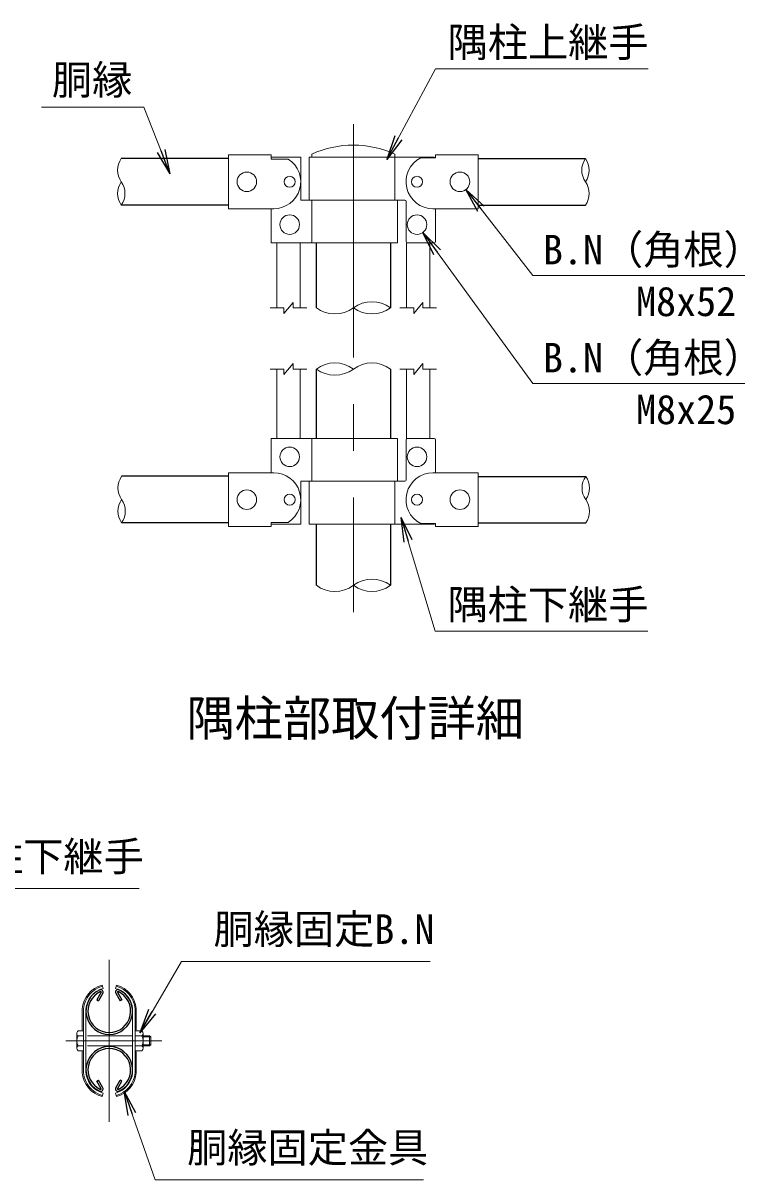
# Model space of a CAD drawing. Units: millimetres, scale not verified. Extents: x -10499 to 10501, y -7424 to 7426.
# Drawn here: x 3310 to 6257, y -4263 to 463 of the extents above; entities that cross this region are included whole.
import ezdxf
from ezdxf.enums import TextEntityAlignment as Align

# ---------------------------------------------------------------- set-up
doc = ezdxf.new("R2010")
doc.units = ezdxf.units.MM
doc.header["$LTSCALE"] = 30
doc.linetypes.add('USER1', pattern=[50.8, 31.75, -6.35, 6.35, -6.35])
for name, color, linetype, lineweight in [('0-1_D-STR1', 1, 'Continuous', 25), ('0-4_D-BMK', 2, 'USER1', 13), ('0-5_D-STR3', 3, 'Continuous', 13), ('0-7_D-STR-DIM', 7, 'Continuous', 13), ('0-A_D-TTL-TXT', 7, 'Continuous', 13), ('0-B_D-STR-TXT', 7, 'Continuous', 13)]:
    doc.layers.add(name, color=color, linetype=linetype, lineweight=lineweight)
doc.layers.add('0-8_0', color=7, linetype='Continuous')
doc.styles.add('ＭＳ ゴシック', font='')
doc.styles.get('ＭＳ ゴシック').set_extended_font_data('MS Gothic')

# ---------------------------------------------------------------- blocks, each defined once
blk = doc.blocks.new('_Open')
at = {"layer": '0-8_0'}
blk.add_line((-30, 5), (0, 0), dxfattribs=at)
blk.add_lwpolyline([(-30, -5), (0, 0), (-30, 0)], dxfattribs=at)

msp = doc.modelspace()

# ---------------------------------------------------------------- linework, layer by layer
at = {"layer": '0-1_D-STR1'}
for p, q in [((4148.31, -90.67), (3710.81, -90.67)), ((5168.31, -90.92), (5605.81, -90.92)), ((4148.31, -281.17), (3710.81, -281.17)), ((5168.31, -281.42), (5605.81, -281.42)), ((4507.06, -435.67), (4507.06, -700.67)), ((4809.56, -435.67), (4809.56, -700.67)), ((4507.06, -950.67), (4507.06, -1234.32)), ((4809.56, -950.67), (4809.56, -1234.32)), ((4148.31, -1388.82), (3712.06, -1388.82)), ((5168.31, -1389.07), (5607.06, -1389.07)), ((4148.31, -1579.32), (3712.06, -1579.32)), ((4507.06, -1584.32), (4507.06, -1834.32)), ((4809.56, -1584.32), (4809.56, -1834.32)), ((5168.31, -1579.57), (5607.06, -1579.57)), ((3628.36, -3497.06), (3610.81, -3527.45)), ((3695.09, -3497.06), (3712.64, -3527.45)), ((3610.81, -3527.45), (3617.76, -3531.46)), ((3635.3, -3501.07), (3617.76, -3531.46)), ((3688.15, -3501.07), (3705.69, -3531.46)), ((3712.64, -3527.45), (3705.69, -3531.46)), ((3610.81, -3860.48), (3617.76, -3856.47)), ((3628.36, -3890.87), (3610.81, -3860.48)), ((3635.3, -3886.86), (3617.76, -3856.47)), ((3688.15, -3886.86), (3705.69, -3856.47)), ((3695.09, -3890.87), (3712.64, -3860.48)), ((3712.64, -3860.48), (3705.69, -3856.47))]:
    msp.add_line(p, q, dxfattribs=at)
for centre, radius, start, end in [((3661.72, -3573.72), 95.25, 114.32478, 65.67522), ((3661.72, -3573.72), 87.23, 114.32478, 65.67522), ((3626.62, -3496.06), 10.03, 330, 114.32478), ((3626.62, -3496.06), 2, 330, 114.32478), ((3696.83, -3496.06), 10.03, 65.67522, 210), ((3696.83, -3496.06), 2, 65.67522, 210), ((3661.35, -3573.72), 95.25, 5.09104, 65.67522), ((3661.72, -3814.22), 95.25, 294.32478, 245.67522), ((3661.72, -3814.22), 87.23, 294.32478, 245.67522), ((3626.62, -3891.88), 10.03, 245.67522, 30), ((3626.62, -3891.88), 2, 245.67522, 30), ((3696.83, -3891.88), 10.03, 150, 294.32478), ((3696.83, -3891.88), 2, 150, 294.32478)]:
    msp.add_arc(centre, radius, start, end, dxfattribs=at)
at = {"layer": '0-4_D-BMK'}
for p, q in [((4658.31, 49.18), (4658.31, -1944.38)), ((3661.72, -3364.93), (3661.72, -4025.6)), ((3483.6, -3695.27), (3876.85, -3695.27))]:
    msp.add_line(p, q, dxfattribs=at)
at = {"layer": '0-5_D-STR3'}
for p, q in [((4323.31, -93.04), (4323.31, -75.67)), ((4443.31, -85.67), (4323.31, -85.67)), ((4323.31, -93.04), (4392.64, -93.04)), ((4443.31, -85.67), (4443.31, -260.67)), ((4477.81, -85.67), (4988.31, -85.67)), ((4477.81, -260.67), (4477.81, -85.67)), ((4489.31, -85.67), (4489.31, -72.48)), ((4827.31, -260.67), (4827.31, -72.48)), ((4933.06, -87.82), (4993.31, -87.82)), ((4993.31, -75.67), (5168.31, -75.67)), ((4993.31, -87.82), (4993.31, -75.67)), ((5168.31, -75.67), (5168.31, -295.67)), ((4443.31, -260.67), (4868.31, -260.67)), ((4489.31, -260.67), (4489.31, -435.67)), ((4838.81, -260.67), (4838.81, -435.67)), ((4873.31, -265.67), (4873.31, -430.67)), ((4333.31, -295.67), (4148.31, -295.67)), ((4323.31, -295.67), (4323.31, -435.67)), ((4983.31, -295.67), (5168.31, -295.67)), ((4993.31, -295.67), (4993.31, -430.67)), ((4838.81, -435.67), (4323.31, -435.67)), ((4345.81, -435.67), (4345.81, -700.67)), ((4440.81, -435.67), (4440.81, -700.67)), ((4875.81, -435), (4875.81, -700.67)), ((4878.31, -435.67), (4988.31, -435.67)), ((4970.81, -435.67), (4970.81, -700.67)), ((4345.81, -950.67), (4345.81, -1234.32)), ((4440.81, -950.67), (4440.81, -1234.32)), ((4875.81, -950.67), (4875.81, -1234.99)), ((4970.81, -950.67), (4970.81, -1234.32)), ((4838.81, -1234.32), (4323.31, -1234.32)), ((4323.31, -1374.32), (4323.31, -1234.32)), ((4489.31, -1409.32), (4489.31, -1234.32)), ((4838.81, -1409.32), (4838.81, -1234.32)), ((4873.31, -1404.32), (4873.31, -1239.32)), ((4878.31, -1234.32), (4988.31, -1234.32)), ((4993.31, -1374.32), (4993.31, -1239.32)), ((4333.31, -1374.32), (4148.31, -1374.32)), ((4443.31, -1409.32), (4868.31, -1409.32)), ((4443.31, -1584.32), (4443.31, -1409.32)), ((4477.81, -1409.32), (4477.81, -1584.32)), ((4827.31, -1409.32), (4827.31, -1584.32)), ((4983.31, -1374.32), (5168.31, -1374.32)), ((5168.31, -1594.32), (5168.31, -1374.32)), ((4323.31, -1576.95), (4323.31, -1594.32)), ((4323.31, -1576.95), (4392.64, -1576.95)), ((4443.31, -1584.32), (4323.31, -1584.32)), ((4477.81, -1584.32), (4988.31, -1584.32)), ((4933.06, -1582.17), (4993.31, -1582.17)), ((4993.31, -1582.17), (4993.31, -1594.32)), ((4993.31, -1594.32), (5168.31, -1594.32)), ((3632.56, -3467.29), (3636.47, -3481.77)), ((3690.89, -3467.29), (3686.97, -3481.77)), ((3551.47, -3564.62), (3551.47, -3649.77)), ((3556.47, -3564.83), (3556.47, -3825.7)), ((3566.47, -3565.27), (3566.47, -3825.27)), ((3756.97, -3565.27), (3756.97, -3825.27)), ((3766.97, -3564.83), (3766.97, -3825.7)), ((3771.97, -3564.62), (3771.97, -3649.77)), ((3528.97, -3664.1), (3528.97, -3725.83)), ((3533.97, -3654.77), (3556.47, -3654.77)), ((3533.97, -3675.02), (3556.47, -3675.02)), ((3572.47, -3675.27), (3756.97, -3675.27)), ((3794.47, -3654.77), (3766.97, -3654.77)), ((3794.47, -3675.02), (3766.97, -3675.02)), ((3799.47, -3664.1), (3799.47, -3725.83)), ((3799.47, -3675.27), (3825.47, -3675.27)), ((3799.47, -3678.65), (3831.47, -3678.65)), ((3825.47, -3675.27), (3825.47, -3715.27)), ((3825.47, -3675.27), (3831.47, -3678.65)), ((3831.47, -3678.65), (3831.47, -3711.88)), ((3613.49, -3695.27), (3499.46, -3695.27)), ((3533.97, -3715.52), (3556.47, -3715.52)), ((3572.47, -3715.27), (3756.97, -3715.27)), ((3709.96, -3695.27), (3823.99, -3695.27)), ((3794.47, -3715.52), (3766.97, -3715.52)), ((3799.47, -3711.88), (3831.47, -3711.88)), ((3799.47, -3715.27), (3825.47, -3715.27)), ((3831.47, -3711.88), (3825.47, -3715.27)), ((3533.97, -3735.77), (3556.47, -3735.77)), ((3551.47, -3825.91), (3551.47, -3740.77)), ((3794.47, -3735.77), (3766.97, -3735.77)), ((3771.97, -3825.91), (3771.97, -3740.77)), ((3632.56, -3923.24), (3636.47, -3908.76)), ((3690.89, -3923.24), (3686.97, -3908.76))]:
    msp.add_line(p, q, dxfattribs=at)
for points in [[(4323.31, -75.67), (4148.31, -75.67), (4148.31, -295.67)], [(4323.31, -1594.32), (4148.31, -1594.32), (4148.31, -1374.32)]]:
    msp.add_lwpolyline(points, dxfattribs=at)
for centre, radius in [((4223.31, -185.67), 40), ((4398.31, -185.67), 22.5), ((4918.31, -185.67), 22.5), ((5093.31, -185.67), 40), ((4398.31, -360.67), 40), ((4918.31, -360.67), 40), ((4398.31, -1309.32), 40), ((4918.31, -1309.32), 40), ((4223.31, -1484.32), 40), ((4398.31, -1484.32), 22.5), ((4918.31, -1484.32), 22.5), ((5093.31, -1484.32), 40)]:
    msp.add_circle(centre, radius, dxfattribs=at)
for centre, radius, start, end in [((4658.31, -441.92), 406.26, 65.41845, 114.58155), ((4333.31, -185.67), 110, 270, 57.35993), ((4983.31, -185.67), 110, 117.18421, 270), ((4988.31, -90.67), 5, 34.74541, 90), ((4868.31, -265.67), 5, 0, 90), ((4878.31, -430.67), 5, 180, 270), ((4988.31, -430.67), 5, 270, 0), ((4878.31, -1239.32), 5, 90, 180), ((4988.31, -1239.32), 5, 0, 90), ((4333.31, -1484.32), 110, 302.64007, 90), ((4868.31, -1404.32), 5, 270, 0), ((4983.31, -1484.32), 110, 90, 242.81579), ((4988.31, -1579.32), 5, 270, 325.25459), ((3661.35, -3573.72), 110.25, 105.13812, 175.26816), ((3661.35, -3573.72), 105.25, 105.13812, 175.157), ((3661.35, -3573.72), 95.25, 105.13812, 174.90896), ((3662.1, -3573.72), 95.25, 5.09104, 74.86188), ((3662.1, -3573.72), 105.25, 4.843, 74.86188), ((3662.1, -3573.72), 110.25, 4.843, 74.86188), ((3541.66, -3664.89), 12.71, 127.21089, 232.78911), ((3572.48, -3695.27), 43.51, 152.26063, 207.73937), ((3556.47, -3649.77), 5, 180, 270), ((3766.97, -3649.77), 5, 270, 0), ((3786.79, -3664.89), 12.71, 307.21089, 52.78911), ((3755.97, -3695.27), 43.51, 332.26063, 27.73937), ((3541.72, -3725.64), 12.75, 127.42505, 232.57495), ((3786.73, -3725.64), 12.75, 307.42505, 52.57495), ((3556.47, -3740.77), 5, 90, 180), ((3766.97, -3740.77), 5, 0, 90), ((3661.35, -3816.81), 110.25, 184.73184, 254.86188), ((3661.35, -3816.81), 105.25, 184.843, 254.86188), ((3661.35, -3816.81), 95.25, 185.09104, 254.86188), ((3662.1, -3816.81), 95.25, 285.13812, 354.90896), ((3662.1, -3816.81), 105.25, 285.13812, 355.157), ((3662.1, -3816.81), 110.25, 285.13812, 355.26816)]:
    msp.add_arc(centre, radius, start, end, dxfattribs=at)
at = {"layer": '0-7_D-STR-DIM'}
for p, q in [((4318.31, -700.67), (4374.56, -700.67)), ((4374.56, -723.17), (4412.06, -678.17)), ((4374.56, -723.17), (4374.56, -700.67)), ((4412.06, -700.67), (4412.06, -678.17)), ((4412.06, -700.67), (4468.31, -700.67)), ((4848.31, -700.67), (4904.56, -700.67)), ((4904.56, -723.17), (4942.06, -678.17)), ((4904.56, -723.17), (4904.56, -700.67)), ((4942.06, -700.67), (4942.06, -678.17)), ((4942.06, -700.67), (4998.31, -700.67)), ((4374.56, -973.17), (4412.06, -928.17)), ((4412.06, -950.67), (4412.06, -928.17)), ((4904.56, -973.17), (4942.06, -928.17)), ((4942.06, -950.67), (4942.06, -928.17)), ((4318.31, -950.67), (4374.56, -950.67)), ((4374.56, -973.17), (4374.56, -950.67)), ((4412.06, -950.67), (4468.31, -950.67)), ((4848.31, -950.67), (4904.56, -950.67)), ((4904.56, -973.17), (4904.56, -950.67)), ((4942.06, -950.67), (4998.31, -950.67))]:
    msp.add_line(p, q, dxfattribs=at)
for centre, radius, start, end in [((3778.92, -138.3), 83.1, 145.03504, 214.96496), ((5673.92, -138.55), 83.1, 145.03504, 214.96496), ((5537.71, -138.55), 83.1, 325.03504, 34.96496), ((3778.92, -233.55), 83.1, 145.03422, 214.96578), ((3642.71, -233.55), 83.1, 325.03504, 34.96496), ((5537.71, -233.8), 83.1, 325.03422, 34.96578), ((4582.69, -598.79), 126.88, 233.41445, 306.58555), ((4733.94, -802.55), 126.88, 53.41445, 126.58555), ((4733.94, -598.79), 126.88, 233.41445, 306.58555), ((4582.69, -1052.55), 126.88, 53.41445, 126.58555), ((4733.94, -1052.55), 126.88, 53.41445, 126.58555), ((4582.69, -848.79), 126.88, 233.41445, 306.58555), ((3780.17, -1436.45), 83.1, 145.03504, 214.96496), ((5675.17, -1436.7), 83.1, 145.03504, 214.96496), ((5538.96, -1436.7), 83.1, 325.03504, 34.96496), ((3780.17, -1531.7), 83.1, 145.03422, 214.96578), ((3643.96, -1531.7), 83.1, 325.03504, 34.96496), ((5538.96, -1531.95), 83.1, 325.03422, 34.96578), ((4582.69, -1732.44), 126.88, 233.41445, 306.58555), ((4733.94, -1936.21), 126.88, 53.41445, 126.58555), ((4733.94, -1732.44), 126.88, 233.41445, 306.58555)]:
    msp.add_arc(centre, radius, start, end, dxfattribs=at)
at = {"layer": '0-B_D-STR-TXT'}
for points in [[(5861.46, 275.35), (4993.31, 275.35), (4795.68, -92.3)], [(3385.06, 119.11), (3802.62, 119.11), (3908.68, -150.85)], [(6256.71, -568.74), (5391.54, -568.74), (5119.11, -218.81)], [(6256.71, -1010.26), (5391.54, -1010.26), (4943.04, -394.62)], [(5860.93, -2022.09), (4992.78, -2022.09), (4853.64, -1559.45)], [(3783.37, -3073.1), (2854.67, -3073.1), (2568.31, -3741.82)], [(4972.46, -3370.77), (3956.19, -3370.77), (3787.33, -3660.69)], [(4944.76, -4263.34), (3848.54, -4263.34), (3722.45, -3902.76)]]:
    msp.add_lwpolyline(points, dxfattribs=at)

# ---------------------------------------------------------------- block references
at = {"layer": '0-B_D-STR-TXT', "xscale": 3.333333, "yscale": 3.333333}
for p, rotation in [((4794.73, -94.06), 241.73951), ((3909.41, -152.71), 291.44911), ((5117.89, -217.23), 127.9015), ((4941.87, -393), 126.07342), ((4853.07, -1557.53), 106.73843), ((3786.32, -3662.42), 239.78171), ((3721.79, -3900.87), 109.27461)]:
    msp.add_blockref('_Open', p, dxfattribs=dict(at, rotation=rotation))

# ---------------------------------------------------------------- texts
at = {"layer": '0-A_D-TTL-TXT', "style": 'ＭＳ ゴシック'}
msp.add_text('隅柱部取付詳細', height=144.3, dxfattribs=at).set_placement((3976.7, -2492.95), align=Align.BOTTOM_LEFT)
at = {"layer": '0-B_D-STR-TXT', "style": 'ＭＳ ゴシック'}
for s, p in [('隅柱上継手', (5043.13, 288.31)), ('胴縁', (3427.38, 134.84)), ('B.N（角根）', (5432.13, -558.91)), ('M8x52', (5812.36, -770.36)), ('B.N（角根）', (5432.13, -1000.43)), ('M8x25', (5812.36, -1211.88)), ('隅柱下継手', (5042.6, -2009.13)), ('主柱下継手', (2981.98, -3038.46)), ('胴縁固定B.N', (4087.31, -3335.18)), ('胴縁固定金具', (3979.66, -4227.75))]:
    msp.add_text(s, height=120.3, dxfattribs=at).set_placement(p, align=Align.BOTTOM_LEFT)

doc.saveas('drawing.dxf')
